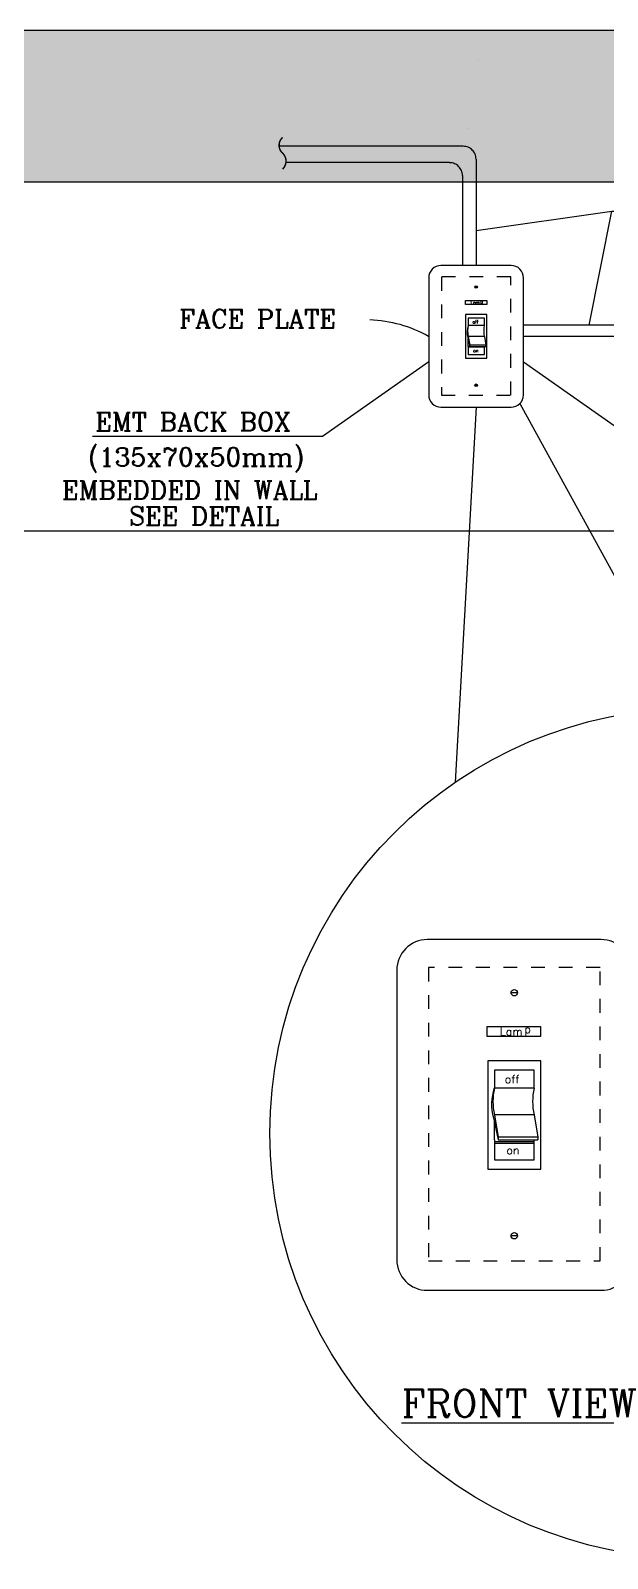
# Model space of a CAD drawing. Extents: x -508 to 92, y -98 to -31.
# Drawn here: x -223.98 to -219.79, y -89.86 to -78.77 of the extents above; entities that cross this region are included whole.
import ezdxf

# ---------------------------------------------------------------- set-up
doc = ezdxf.new("R2010")
doc.units = 0
doc.header["$MEASUREMENT"] = 0
doc.linetypes.add('DASHED', pattern=[19.05, 12.7, -6.35])
doc.linetypes.add('M-26$0$HIDDEN2', pattern=[0.1875, 0.125, -0.0625])
doc.layers.get('0').update_dxf_attribs({"linetype": 'CONTINUOUS', "lineweight": 30})
for name, color, linetype in [('1-ARCH', 8, 'CONTINUOUS'), ('DIM-L', 2, 'CONTINUOUS'), ('E-POWER', 4, 'CONTINUOUS'), ('HATCH', 7, 'CONTINUOUS'), ('LEADEER', 6, 'CONTINUOUS'), ('LIGHTING RACEWAY CE', 1, 'DASHED'), ('POWER-EWL-R', 1, 'DASHED'), ('TEL_TEXT', 30, 'CONTINUOUS')]:
    doc.layers.add(name, color=color, linetype=linetype)
doc.styles.add('E80', font='romanc.shx')

msp = doc.modelspace()

# ---------------------------------------------------------------- hatches: boundary and pattern name
at = {"layer": '1-ARCH'}
h = msp.add_hatch(dxfattribs=at)
h.set_pattern_fill('AR-CONC', color=256, scale=0.002234, style=0)
h.set_pattern_definition([(50, (-331.4719, -202.4549), (0.40702334, -0.0356099), [0.0425601, -0.4681609]), (355, (-331.4719, -202.4549), (-0.0787369, 0.4268444), [0.0340481, -0.3745287]), (100.451, (-331.43797, -202.45788), (0.3282879, 0.3912326), [0.0361705, -0.3978753]), (46.1842, (-331.4719, -202.3414), (0.6056245, -0.0939278), [0.0638401, -0.7022414]), (96.6356, (-331.4214, -202.34925), (0.5303908, 0.5527796), [0.0542557, -0.596813]), (351.184, (-331.4719, -202.3414), (0.5303916, 0.5527787), [0.051072, -0.561793]), (21, (-331.41514, -202.3698), (0.3387266, -0.22847396), [0.0425601, -0.4681609]), (326, (-331.41514, -202.3698), (0.1380735, 0.411499), [0.0340481, -0.3745287]), (71.4514, (-331.3869, -202.38883), (0.4767991, 0.1830259), [0.0361705, -0.3978753]), (37.5, (-331.47189, -202.45491), (0.00690033, 0.18890653), [0, -0.369989, 0, -0.3802034, 0, -0.3759474]), (7.5, (-331.47189, -202.45491), (0.14928348, 0.22381594), [0, -0.2167727, 0, -0.36147697, 0, -0.1432856]), (327.5, (-331.59843, -202.45491), (0.30292635, -0.01279873), [0, -0.14186694, 0, -0.44262486, 0, -0.58732915]), (317.5, (-331.65518, -202.4549), (0.33093912, 0.05680596), [0, -0.18442703, 0, -0.2939483, 0, -0.4170888])])
h.paths.add_polyline_path([(-225.309, -78.771), (-225.309, -79.202), (-225, -79.202), (-225.309, -79.245), (-225.309, -79.867), (-213.024, -79.867), (-213.024, -78.771)])
h.paths.add_polyline_path([(-224.54, -79.66, -0.001493), (-224.541, -79.659, -0.001446)], flags=16)
h.paths.add_polyline_path([(-219.044, -79.389), (-217.649, -79.389), (-217.649, -79.188), (-219.044, -79.188)], flags=24)

# ---------------------------------------------------------------- linework, layer by layer
msp.add_line((-212.806, -82.403, 0), (-225.325, -82.403, 0))
at = {"layer": 'DIM-L', "color": 8}
msp.add_arc((-221.551, -81.811, 0), 0.942, 60.6419, 87.906, dxfattribs=at)
at = {"layer": 'E-POWER', "color": 3}
for p, q in [((-220.734, -80.631, 0), (-220.753, -80.631, 0)), ((-220.685, -80.911, 0), (-220.802, -80.911, 0)), ((-220.804, -80.998, 0), (-220.791, -81.063, 0)), ((-220.685, -80.989, 0), (-220.802, -80.989, 0)), ((-220.802, -80.989, 0), (-220.791, -81.054, 0)), ((-220.802, -81.063, 0), (-220.802, -81.008, 0)), ((-220.685, -80.989, 0), (-220.674, -81.054, 0)), ((-220.791, -81.063, 0), (-220.802, -81.063, 0)), ((-220.685, -81.068, 0), (-220.802, -81.068, 0)), ((-220.674, -81.054, 0), (-220.791, -81.054, 0)), ((-220.791, -81.054, 0), (-220.791, -81.063, 0)), ((-220.791, -81.063, 0), (-220.674, -81.063, 0)), ((-220.674, -81.054, 0), (-220.674, -81.063, 0)), ((-220.736, -81.344, 0), (-220.755, -81.344, 0))]:
    msp.add_line(p, q, dxfattribs=at)
at = {"layer": 'E-POWER', "color": 31}
for p, q in [((-220.445, -85.751), (-220.492, -85.751)), ((-220.324, -86.444), (-220.612, -86.444)), ((-220.618, -86.658), (-220.585, -86.819)), ((-220.324, -86.638), (-220.612, -86.638)), ((-220.612, -86.638), (-220.585, -86.798)), ((-220.324, -86.638), (-220.297, -86.798)), ((-220.612, -86.819), (-220.612, -86.685)), ((-220.324, -86.832), (-220.612, -86.832)), ((-220.324, -86.844), (-220.612, -86.844)), ((-220.297, -86.798), (-220.585, -86.798)), ((-220.585, -86.798), (-220.585, -86.819)), ((-220.585, -86.819), (-220.297, -86.819)), ((-220.297, -86.798), (-220.297, -86.819)), ((-220.445, -87.514), (-220.492, -87.514))]:
    msp.add_line(p, q, dxfattribs=at)
at = {"layer": 'E-POWER', "color": 1, "elevation": 0}
msp.add_lwpolyline([(-220.401, -80.648), (-220.401, -80.565, 0.414214), (-220.491, -80.475), (-221, -80.475, 0.414214), (-221.089, -80.565), (-221.089, -81.414, 0.414214), (-221, -81.503), (-220.491, -81.503, 0.414214), (-220.401, -81.414), (-220.401, -80.648)], format="xyb", dxfattribs=at)
at = {"layer": 'E-POWER', "color": 7, "linetype": 'M-26$0$HIDDEN2', "ltscale": 0.5, "elevation": 0}
msp.add_lwpolyline([(-220.494, -80.558), (-220.997, -80.558), (-220.997, -81.417), (-220.494, -81.417)], close=True, dxfattribs=at)
at = {"layer": 'E-POWER', "color": 3, "elevation": 0}
for points in [[(-220.667, -80.759), (-220.822, -80.759), (-220.822, -80.73), (-220.667, -80.73)], [(-220.666, -80.831), (-220.821, -80.831), (-220.821, -81.148), (-220.666, -81.148)]]:
    msp.add_lwpolyline(points, close=True, dxfattribs=at)
for points in [[(-220.685, -80.911), (-220.685, -80.858), (-220.802, -80.858), (-220.802, -80.911)], [(-220.802, -81.063), (-220.802, -81.121), (-220.685, -81.121), (-220.685, -81.063)]]:
    msp.add_lwpolyline(points, dxfattribs=at)
at = {"layer": 'E-POWER', "color": 1}
msp.add_lwpolyline([(-219.617, -85.793), (-219.617, -85.587, 0.414214), (-219.838, -85.366), (-221.099, -85.366, 0.414214), (-221.32, -85.587), (-221.32, -87.689, 0.414214), (-221.099, -87.91), (-219.838, -87.91, 0.414214), (-219.617, -87.689), (-219.617, -85.793)], format="xyb", dxfattribs=at)
at = {"layer": 'E-POWER', "color": 7, "linetype": 'M-26$0$HIDDEN2', "ltscale": 0.5}
msp.add_lwpolyline([(-219.846, -85.569), (-221.091, -85.569), (-221.091, -87.696), (-219.846, -87.696)], close=True, dxfattribs=at)
at = {"layer": 'E-POWER', "color": 31}
for points in [[(-220.279, -86.068), (-220.664, -86.068), (-220.664, -85.996), (-220.279, -85.996)], [(-220.276, -86.245), (-220.661, -86.245), (-220.661, -87.03), (-220.276, -87.03)]]:
    msp.add_lwpolyline(points, close=True, dxfattribs=at)
for points in [[(-220.324, -86.444), (-220.324, -86.312), (-220.612, -86.312), (-220.612, -86.444)], [(-220.612, -86.819), (-220.612, -86.964), (-220.324, -86.964), (-220.324, -86.819)]]:
    msp.add_lwpolyline(points, dxfattribs=at)
at = {"layer": 'E-POWER', "color": 3}
for centre in [(-220.744, -80.631, 0), (-220.745, -81.344, 0)]:
    msp.add_circle(centre, 0.00942, dxfattribs=at)
at = {"layer": 'E-POWER', "color": 31}
for centre in [(-220.468, -85.751), (-220.468, -87.514)]:
    msp.add_circle(centre, 0.0233, dxfattribs=at)
at = {"layer": 'E-POWER', "color": 3}
for centre, radius, start, end in [((-220.672, -80.958, 0), 0.138, 160.2807, 196.8574), ((-220.628, -80.95, 0), 0.179, 167.3618, 192.6382), ((-220.511, -80.95, 0), 0.179, 167.3618, 192.6382)]:
    msp.add_arc(centre, radius, start, end, dxfattribs=at)
at = {"layer": 'E-POWER', "color": 31}
for centre, radius, start, end in [((-220.292, -86.559), 0.341, 160.2807, 196.8574), ((-220.181, -86.541), 0.442, 167.3618, 192.6382), ((-219.893, -86.541), 0.442, 167.3618, 192.6382)]:
    msp.add_arc(centre, radius, start, end, dxfattribs=at)
at = {"layer": 'HATCH'}
msp.add_line((-225.309, -79.867, 0), (-220.756, -79.867, 0), dxfattribs=at)
at = {"layer": 'LEADEER', "color": 8, "elevation": 0}
for points in [[(-220.745, -80.222), (-219.76, -80.082), (-218.21, -80.082)], [(-219.926, -80.907), (-219.76, -80.082), (-218.338, -80.082)]]:
    msp.add_lwpolyline(points, dxfattribs=at)
at = {"layer": 'LEADEER', "color": 8, "extrusion": (0, 0, -1), "elevation": 0}
for points in [[(221.089, -81.173), (221.859, -81.716), (223.528, -81.716)], [(220.401, -81.173), (219.631, -81.716), (218.15, -81.716)], [(220.427, -81.477), (219.631, -82.93), (217.625, -82.93)]]:
    msp.add_lwpolyline(points, dxfattribs=at)
at = {"layer": 'LIGHTING RACEWAY CE', "linetype": 'Continuous', "ltscale": 25}
msp.add_circle((-219.157, -86.771), 3.084, dxfattribs=at)
at = {"layer": 'POWER-EWL-R'}
msp.add_line((-220.809, -79.483, 0), (-220.809, -79.483, 0), dxfattribs=at)
at = {"layer": 'POWER-EWL-R', "ltscale": 0.25}
for p, q in [((-220.838, -79.61, 0), (-222.173, -79.61, 0)), ((-220.937, -79.729, 0), (-222.124, -79.729, 0)), ((-220.745, -79.703, 0), (-220.745, -80.475, 0)), ((-220.844, -79.822, 0), (-220.844, -80.475, 0)), ((-217.838, -80.907, 0), (-220.401, -80.907, 0)), ((-217.838, -80.989, 0), (-220.401, -80.989, 0))]:
    msp.add_line(p, q, dxfattribs=at)
at = {"layer": 'POWER-EWL-R', "ltscale": 0.25, "const_width": 0.0105, "elevation": 0}
for points in [[(-222.149, -79.546, 0.438273), (-222.149, -79.66)], [(-222.149, -79.776, 0.434774), (-222.149, -79.66)]]:
    msp.add_lwpolyline(points, format="xyb", dxfattribs=at)
at = {"layer": 'POWER-EWL-R', "ltscale": 0.25}
for centre in [(-220.838, -79.703, 0), (-220.937, -79.822, 0)]:
    msp.add_arc(centre, 0.0926, 0, 90, dxfattribs=at)
at = {"layer": 'TEL_TEXT'}
msp.add_line((-220.731, -78.982, 0), (-220.731, -78.982, 0), dxfattribs=at)
at = {"layer": 'TEL_TEXT', "ltscale": 0.25, "elevation": 0}
for points in [[(-213.024, -79.361), (-213.024, -78.771), (-225.309, -78.771), (-225.309, -79.361)], [(-225.309, -79.361), (-225.309, -79.867), (-213.024, -79.867), (-213.024, -79.361)]]:
    msp.add_lwpolyline(points, dxfattribs=at)
at = {"layer": 'TEL_TEXT', "color": 8, "ltscale": 0.25, "elevation": 0}
msp.add_lwpolyline([(-220.745, -81.503), (-220.896, -84.224)], dxfattribs=at)

# ---------------------------------------------------------------- texts
at = {"layer": 'E-POWER', "color": 3, "style": 'E80'}
for s, p in [('Lam', (-220.785, -80.757, 0)), ('p', (-220.714, -80.749, 0)), ('off', (-220.771, -80.896, 0)), ('on', (-220.766, -81.105, 0))]:
    msp.add_text(s, height=0.0235, dxfattribs=at).set_placement(p)
at = {"layer": 'E-POWER', "color": 31, "style": 'E80'}
for s, p in [('Lam', (-220.572, -86.062)), ('p', (-220.395, -86.044)), ('off', (-220.537, -86.407)), ('on', (-220.525, -86.923))]:
    msp.add_text(s, height=0.0581, dxfattribs=at).set_placement(p)
at = {"layer": 'TEL_TEXT', "style": 'E80'}
for s, height, p in [('FACE PLATE', 0.134, (-222.899, -80.928, 0)), ('EMT BACK BOX', 0.13405, (-223.507, -81.675, 0)), ('(135x70x50mm)', 0.13405, (-223.563, -81.931, 0)), ('EMBEDDED IN WALL ', 0.13405, (-223.749, -82.171, 0)), ('SEE DETAIL', 0.134, (-223.262, -82.359, 0)), ('%%UFRONT VIEW', 0.20107, (-221.285, -88.831))]:
    msp.add_text(s, height=height, dxfattribs=at).set_placement(p)

doc.saveas('drawing.dxf')
